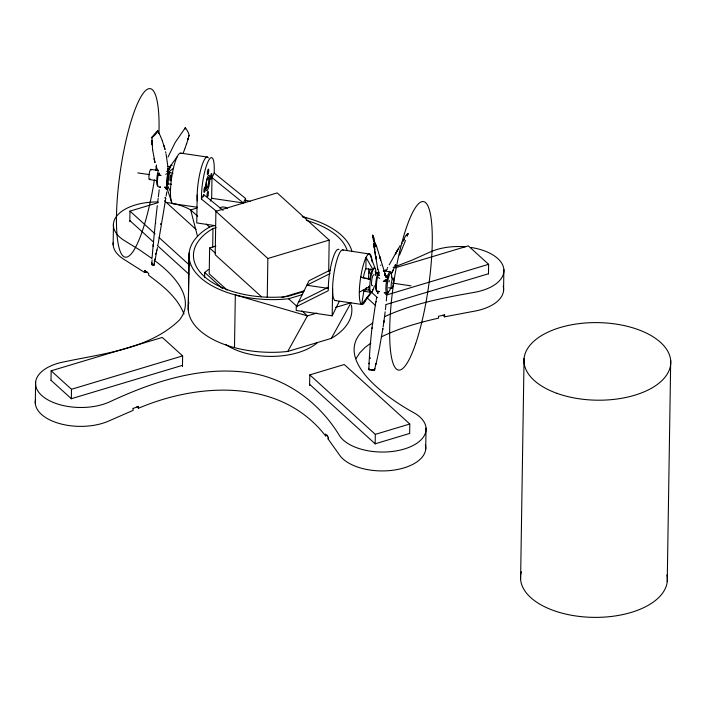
<?xml version="1.0" encoding="UTF-8"?>
<svg xmlns="http://www.w3.org/2000/svg" width="706" height="706" viewBox="0 0 706 706"><rect width="100%" height="100%" fill="white"/><g stroke="black" fill="none" stroke-linecap="round" stroke-linejoin="round"><path stroke-width="1.06" d="M197.177 195.015L196.745 222.928L215.268 225.664M370.059 347.246L369.053 363.069M369.15 286.168L369.141 287.183A12.355 2.533 -81.6 0 0 370.094 292.178L370.323 292.328M377.754 269.021C380.155 274.608 377.639 273.743 377.692 276.293A10.872 2.233 -81.6 0 0 376.872 291.34L379.66 291.578L377.534 291.313M377.692 276.293L377.939 274.052M35.3 403.338L35.627 382.149M51 380.41L51.15 370.809L162.292 337.433L182.625 355.895L182.457 366.564M71.341 398.872L71.491 389.271L51.15 370.809M113.145 244.85L113.472 223.652M129.807 221.79L129.975 211.12L158.197 202.648M35.591 399.499A44.496 23.51 0.9 0 0 59.136 423.459A44.496 23.51 0.9 0 0 109.386 420.732L133.187 410.345L133.002 408.262M327.637 435.249L325.554 435.876C281.023 378.337 199.286 382.378 138.508 408.236L138.544 406.347L133.213 408.456M147.042 271.722L144.571 272.463L144.959 270.469L144.933 272.357M188.299 305.707L189.129 252.995M188.246 309.952L189.067 257.24M216.68 211.438L201.431 199.092L201.484 195.65A25.584 5.251 -81.6 0 1 208.314 161.056A25.584 5.251 -81.6 0 1 214.262 170.322L214.218 173.067L211.985 177.603L211.668 198.298L210.273 201.122M203.619 196.745L203.655 194.565L223.14 210.335M204.616 277.643L204.705 272.445L208.411 269.595M215.886 246.076L209.629 247.956L209.214 273.831L227.085 290.042M212.674 247.312L212.974 228.585L216.124 227.641M328.687 271.581L329.181 240.093L277.211 192.914L215.895 211.323L215.206 254.76L261.494 296.776M234.489 347.634L235.319 294.931L307.428 315.882L316.765 313.085M245.494 202.225L245.547 198.448L214.218 173.067M267.247 297.597L267.865 258.502L215.895 211.323M330.373 270.019L309.051 280.697L296.264 306.713L296.211 310.49L332.182 315.803L339.277 301.347M309.616 385.555L309.784 374.886L344.272 364.525L409.807 424.006L409.656 433.616M325.554 435.876L325.581 433.987L328.255 437.279L328.228 439.167L339.295 454.699A44.496 23.51 0.9 0 0 391.786 470.381A44.496 23.51 0.9 0 0 425.347 444.63M332.182 315.803L332.605 288.595M375.16 443.977L375.31 434.366L309.784 374.886M425.709 449.245L426.036 428.048M444.453 316.615L444.48 314.726L444.665 316.809L473.823 311.284A44.496 23.51 0.9 0 0 503.193 286.142M488.473 273.928L488.623 264.318L468.29 245.864L393.842 268.218M503.555 290.748L503.881 269.56A44.496 23.51 0.9 0 0 470.549 247.4M520.604 579.37L524.064 358.392M667.241 581.585L670.7 360.607M188.89 136.055C190.391 135.04 183.984 124.591 185.422 129.013M387.462 276.937L386.632 275.781L387.426 277.961L388.159 274.713M167.243 183.966L167.26 182.925A12.355 2.533 -81.6 0 1 168.443 173.597L168.69 172.476L173.023 173.199M166.687 187.575L165.822 187.372L165.716 188.149L165.822 187.372L164.569 187.178L167.675 187.955M368.885 368.214L368.841 369.67L374.515 370.129L376.007 363.643L375.866 364.402M160.959 175.406L158.824 174.903L158.091 173.641L159.018 174.744L158.091 173.641L158.17 174.382A10.872 2.233 -81.6 0 0 158.559 186.966M369.467 355.656L369.459 356.495M165.848 187.399L165.795 187.84M372.627 236.007L372.715 235.213L374.162 238.416L374.762 242.899L373.271 239.696L372.574 235.336M153.096 246.491L153.273 244.064L152.064 258.017M159.212 189.835L158.338 196.877M386.87 294.384L386.306 300.959M374.524 369.009L374.604 368.461M160.8 175.459L158.824 174.903L158.312 173.941M166.104 189.049L166.607 189.711L166.36 189.164M377.525 293.158L378.089 292.946L377.419 293.414M402.058 242.943L401.899 243.711M407.124 236.113L408.068 233.351L407.212 235.778M151.914 137.343C162.459 123.744 156.582 135.252 151.922 137.264M158.153 198.342L157.817 201.245M370.068 346.717L371.912 328.211L375.821 301.903M153.44 244.047L153.59 242.414M151.755 264.626L153.97 265.341L151.64 264.609L152.117 259.896M188.123 138.755L188.167 138.305L187.884 139.506L189.129 135.34M153.502 241.629L155.338 223.122M375.857 246.085L375.83 245.644L375.786 246.835L374.842 242.829M378.61 274.263L378.981 275.331L378.61 274.263L377.772 275.19L377.754 274.705M383.94 321.283L383.102 327.081M385.405 309.652L385.882 305.274M155.496 221.666L157.288 205.631M155.117 259.623L155.046 258.873L153.793 265.315L154.279 263.929M384.038 320.559L385.149 311.84M166.139 196.127L166.784 191.864M157.817 245.229L158.135 243.623M165.098 197.733L165.266 198.245L165.054 197.733M151.966 263.55L152.09 263.011M165.813 198.262L158.329 242.793M382.767 329.252L379.537 347.555M363.299 278.146L363.475 277.096A12.355 2.533 -81.6 0 1 365.646 269.18L365.946 268.545M369.803 279.249L370.006 278.058A12.355 2.533 -81.6 0 1 372.168 270.151L372.468 269.507M156.555 251.901L156.291 252.421L156.926 250.03M152.028 140.415L152.064 141.2L151.949 137.405L151.966 137.952M376.095 300.482L376.625 297.65M377.631 293.087L378.089 292.946M372.9 237.657L372.609 235.257M156.926 250.295L157.438 247.594M155.285 258.881L156.538 252.404M379.378 348.358L377.71 356.38M407.883 234.233C408.174 231.727 403.258 238.699 404.185 239.74M376.077 363.661L377.534 357.183M386.217 280.82C389.844 279.823 377.736 282.93 386.95 280.035L385.697 280.847L386.95 280.035L386.632 280.723A10.872 2.233 -81.5 0 0 387.012 293.299C388.371 293.467 385.476 293.175 387.1 293.361M169.714 172.299L169.458 173.367A9.893 2.03 -81.6 0 0 168.213 184.169M374.824 368.717L374.489 370.12L371.771 369.944M387.912 293.219L387.718 293.352M391.398 277.087L391.556 276.505M186.463 144.024L186.64 143.459L184.981 148.454M186.746 143.309L187.972 139.382M158.947 133.496L157.712 130.875L158.02 131.722M183.136 153.202L184.831 148.86M372.494 327.822L372.053 328.246L372.591 327.584M405.491 240.525L399.561 255.007M393.542 269.145L391.795 273.019L393.065 270.133L392.201 272.304M395.307 264.997L394.963 265.818L395.457 264.662M378.425 291.384L378.584 291.852M168.046 157.014L175.176 142.488L185.201 127.927M181.257 153.414A25.584 5.251 -81.6 0 0 177.303 156.476L176.676 157.826A25.584 5.251 -81.6 0 0 173.676 167.207L173.146 169.484A25.584 5.251 -81.6 0 0 170.473 191.07L170.455 193.153A25.584 5.251 -81.6 0 0 171.302 201.113L171.637 202.101A25.584 5.251 -81.6 0 0 173.455 203.707M201.431 199.092L203.655 194.565M211.668 198.298L243.323 202.975L245.547 198.448M370.685 269.048L368.797 272.895L372.053 273.372M400.055 245.732L395.334 254.072L398.281 248.821M168.381 172.793L168.884 171.779L168.381 172.793A10.872 2.233 -81.6 0 0 167.904 174.947M380.56 265.341L380.975 265.077M387.779 267.353L387.179 268.404M365.47 300.677L364.843 301.886A25.584 5.251 -81.6 0 1 361.957 304.48L335.244 300.535M403.179 241.328L403.982 239.661L403.497 240.34M188.864 302.539A81.861 43.26 0.9 0 0 281.447 352.029L287.73 351.464L307.428 315.882L301.921 310.887M287.73 351.464L331.317 338.377L351.014 302.795L335.447 307.472M389.209 264.829L397.443 250.312M378.654 271.81L376.854 276.593A9.893 2.03 -81.6 0 0 376.104 290.272L376.801 290.757M355.974 358.674L359.76 352.841L365.267 347.255L370.879 343.107M184.716 128.677L185.228 127.865M177.197 156.688L169.846 166.863L170.42 167.101A12.355 2.533 -81.6 0 0 170.12 167.79M365.364 300.871L372.106 291.552M168.319 171.293L167.878 170.543L168.116 171.011M167.957 170.764L167.031 171.434L167.869 170.57M158.471 174.664L158.144 174.064L158.876 174.823M378.698 273.134L378.275 273.513M165.733 174.311L167.057 173.694M379.713 278.482L378.522 277.52M167.551 170.931L167.031 171.434M168.319 169.113L168.487 169.202M378.495 274.696L377.798 275.155M386.147 280.653L386.65 280.282M385.211 279.497L385.476 279.391M173.402 168.399L168.046 172.379L167.799 173.499A12.355 2.533 -81.6 0 0 166.616 182.828L166.598 183.869A12.355 2.533 -81.6 0 0 167.066 188.511L171.479 201.625M372.786 323.03C322.607 353.574 386.306 397.999 414.766 413.239A44.496 23.51 0.9 0 1 404.185 449.042A44.496 23.51 0.9 0 1 339.586 435.814C319.756 402.852 286.054 377.551 247.4 372.486C199.727 366.079 152.346 381.928 109.686 401.846A44.496 23.51 0.9 0 1 41.725 395.484A44.496 23.51 0.9 0 1 65.358 361.613C104.417 353.282 149.293 349.011 179.421 320.056C197.027 297.817 171.823 272.895 154.243 260.337M167.057 187.805L166.634 187.646L167.551 187.84A10.872 2.233 -81.6 0 1 167.384 187.417M376.995 291.543L377.357 291.454M214.739 225.488L209.55 227.05L205.464 229.6A81.861 43.26 0.9 0 0 200.345 277.529A81.861 43.26 0.9 0 0 282.276 299.326L288.56 298.762L302.053 294.711M212.974 228.585L209.02 231.056A77.404 40.904 0.9 0 0 204.175 276.381A77.404 40.904 0.9 0 0 281.65 296.988L287.721 296.441L303.492 291.702M331.317 338.377L335.412 335.827A81.861 43.26 0.9 0 0 351.323 305.001M359.319 292.178L369.794 286.512L369.15 286.415M330.09 273.575L306.828 285.224L327.928 288.339M298.488 302.186L328.537 287.139M296.264 306.713L328.255 290.695L328.29 287.96A25.584 5.251 -81.6 0 1 332.173 260.867A25.584 5.251 -81.6 0 1 338.933 249.483M384.62 316.641C412.851 303.651 443.695 297.72 474.114 292.399A44.496 23.51 0.9 0 0 503.881 269.56M381.416 336.841C399.499 328.061 418.958 322.589 438.497 318.15L438.523 316.262L444.692 314.92M384.24 292.708L385.714 293.052L384.355 292.743M383.367 270.839L387.285 269.48M393.154 267.442L412.18 260.099L429.795 252.166A44.496 23.51 0.9 0 1 465.201 246.791M197.521 236.369L190.682 209.92L196.912 208.049M267.865 258.502L329.181 240.093M281.729 297.57L304.595 290.704M376.024 273.566L379.166 272.622M383.358 271.369L386.509 270.416M71.491 389.271L182.625 355.895M386.923 294.861L488.623 264.318M182.483 365.337L71.341 398.714L51 380.252M385.723 304.621L488.473 273.76M328.255 437.279L328.228 439.167M375.31 434.366L409.807 424.006M409.656 433.449L375.168 443.809L309.634 384.329M376.289 272.966L378.328 272.366M160.606 187.108L159.406 187.037L160.43 187.064M158.974 173.111L159.441 173.561L159.018 173.164M374.798 242.89L375.133 243.508M154.596 159.3L154.199 158.991M386.041 294.543L385.617 294.464M371.559 369.838L368.806 369.662L369.132 363.087L369.061 363.819M151.675 264.618L151.666 263.161M180.771 153.131L207.485 157.085M168.01 166.387L170.137 166.704M150.846 169.378L158.153 170.455M168.69 172.476L168.046 172.379A12.355 2.533 -81.6 0 1 169.775 167.004L170.075 166.422A12.355 2.533 -81.6 0 1 171.937 165.416M137.758 172.899L149.707 174.664M149.451 179.536L156.758 180.612M171.593 184.363L166.598 183.622L170.464 191.414M172.935 203.663L197.512 207.299M342.754 249.915L369.953 254.072A25.584 5.251 -81.6 0 1 372.036 261.864M383.711 270.839L390.091 271.784M364.384 278.305L370.474 279.205L360.722 277.052L362.443 277.785M392.501 283.124L410.971 285.851M388.582 287.73L391.715 288.198M365.54 289.645L369.891 290.29M160.853 223.97L161.109 224.499L160.765 223.705M167.287 187.814L167.543 188.017M303.28 216.936L306.378 217.783M245.406 200.072L250.48 201.554M361.957 304.48L361.463 304.277A25.584 5.251 -81.6 0 1 359.31 292.54L359.363 290.369A25.584 5.251 -81.6 0 1 360.519 278.34L360.916 275.861A25.584 5.251 -81.6 0 1 365.946 257.664L366.573 256.463A25.584 5.251 -81.6 0 1 369.459 253.869M167.993 169.131L167.649 168.849L168.152 169.255M369.715 253.975L375.018 268.183A12.355 2.533 -81.6 0 1 375.971 273.187L375.963 274.193A12.355 2.533 -81.6 0 1 375.927 275.269M151.755 258.378L140.106 250.251L124.715 240.772A44.496 23.51 0.9 0 1 117.355 215.339A44.496 23.51 0.9 0 1 158.215 201.969M144.606 270.575L148.71 273.434L148.684 275.322C162.707 285.683 177.48 297.305 183.984 314.064M144.571 272.463L124.415 259.658A44.496 23.51 0.9 0 1 113.181 242.537M211.985 177.603L243.323 202.975M442.847 315.158L444.665 316.809M370.977 291.79L377.489 297.694M366.758 297.544L375.707 305.663M190.682 209.92L197.627 216.221M206.346 224.137L209.55 227.05M288.56 298.762L297.208 306.607M164.463 200.76L196.012 229.397M209.629 247.956L215.312 253.119M204.705 272.445L222.549 288.648M129.975 211.12L155.055 233.88M159.097 237.56L189.835 265.465M129.825 220.563L153.281 241.858M157.332 245.529L188.881 274.166M136.893 406.762L138.508 408.236M385.07 275.472L385.811 276.434M385.405 275.861L384.946 275.296L385.697 276.275M159.141 133.469L160.447 136.179M160.624 136.62L162.106 140.194M385.785 276.249L385.485 275.534L385.961 276.823L376.077 244.62M378.725 274.713L378.981 275.331M156.123 166.289L157.412 169.696M162.23 140.476L165.045 149.513L163.792 145.057M379.625 256.419L380.693 260.046L379.493 255.987M374.957 249.889L373.65 243.649M374.462 248.124L373.527 243.032L374.365 246.791L373.703 243.879M154.076 158.824L155.002 162.654L152.637 149.857M165.583 151.764L165.866 153.07M377.842 269.542L375.539 255.713L376.448 259.367L375.645 256.428M166.104 154.164L168.293 169.519M373.527 240.658L373.642 241.32M375.442 255.14L375.557 255.828L373.853 245.203M374.833 251.433L375.76 257.108M375.98 258.387L375.848 257.302M152.002 141.094L152.628 149.778M387.973 292.946L387.956 292.637A10.828 2.171 -81.3 0 0 388.424 291.816M152.187 144.73L152.002 141.032L152.187 144.659M389.059 281.968A2.965 0.609 -81.6 0 1 389.403 280.644M391.98 278.905A9.884 2.03 -81.6 0 0 392.015 277.996L391.23 273.01A9.893 2.03 -81.6 0 0 388.521 277.59L387.762 281.032A9.893 2.03 -81.6 0 0 388.115 292.478L389.88 290.007A9.884 2.03 -81.6 0 0 390.312 288.719M388.159 274.749A10.872 2.233 -81.5 0 1 391.018 273.09M368.541 268.836A12.355 2.533 -81.6 0 1 368.797 272.119L368.788 273.134A12.355 2.533 -81.6 0 1 368.311 278.861M366.379 287.589A12.355 2.533 -81.6 0 1 365.779 289.16L365.47 289.804A12.355 2.533 -81.6 0 1 363.802 291.366L361.701 304.374L370.941 292.408A12.355 2.533 -81.6 0 0 372.644 290.863L372.945 290.219A12.355 2.533 -81.6 0 0 374.392 285.718M363.016 290.095A12.355 2.533 -81.6 0 0 363.572 291.216L370.738 292.275A12.355 2.533 -81.6 0 1 369.794 287.28L369.803 286.265A12.355 2.533 -81.6 0 1 370.447 279.347L370.65 278.155A12.355 2.533 -81.6 0 1 372.812 270.248L373.121 269.604A12.355 2.533 -81.6 0 1 374.789 268.042M374.586 268.351A12.355 2.533 -81.6 0 1 374.771 268.73M375.257 271.272A12.355 2.533 -81.6 0 1 375.301 272.145M375.318 274.096A12.355 2.533 -81.6 0 1 375.283 275.172M372.6 289.381A12.355 2.533 -81.6 0 1 372.3 290.122M373.898 267.918A12.355 2.533 -81.6 0 1 374.145 267.945M335.774 300.491A25.584 5.251 -81.6 0 1 333.814 274.396A25.584 5.251 -81.6 0 1 343.248 250.118M369.582 287.316A25.584 5.251 -81.6 0 1 369.07 289.628M372.45 285.524A5.56 1.138 -81.6 0 1 371.718 280.326A5.56 1.138 -81.6 0 1 373.915 274.89M302.186 216.751A81.861 43.26 0.9 0 1 351.897 251.239M306.386 220.422A77.404 40.904 0.9 0 1 347.202 250.524M157.747 185.854A9.893 2.03 -81.6 0 1 157.394 174.408L158.144 170.976A9.893 2.03 -81.6 0 1 158.4 170.102M166.987 183.763A10.872 2.233 -81.6 0 1 167.119 180.648M167.348 178.38A10.872 2.233 -81.6 0 1 167.693 176.076M154.385 179.906A85.188 17.5 -81.6 0 1 119.693 249.959A85.188 17.5 -81.6 0 1 133.002 115.29A85.188 17.5 -81.6 0 1 158.956 133.672M156.476 164.975A85.188 17.5 -81.6 0 1 155.77 170.464M167.437 187.425A12.355 2.533 -81.6 0 0 167.71 188.608L167.066 188.511L167.234 188.943A12.355 2.533 -81.6 0 0 167.657 189.473M169.519 169.449A12.355 2.533 -81.6 0 1 169.819 168.575M171.02 166.025A12.355 2.533 -81.6 0 1 171.867 165.248M197.318 200.831A25.584 5.251 -81.6 0 1 200.663 170.058A25.584 5.251 -81.6 0 1 208.394 157.888M150.078 178.812A5.136 1.05 -81.6 0 1 149.072 174.541A5.136 1.05 -81.6 0 1 151.296 170.014M219.84 208.041A4.007 2.118 0.9 0 1 223.82 207.026A4.007 2.118 0.9 0 1 227.191 208.597M165.813 202.437A44.496 23.51 0.9 0 1 191.07 210.194M317.232 342.834A55.615 29.387 0.9 0 1 225.655 344.422M666.861 574.931A73.415 38.795 0.9 0 1 596.12 617.379A73.415 38.795 0.9 0 1 520.657 575.567M520.781 574.613A73.415 38.795 0.9 0 1 521.416 571.789M210.459 177.533L210.459 178.089A2.789 0.574 -81.6 0 0 211.138 178.618A2.789 0.574 -81.6 0 0 211.844 175.079L211.844 174.523A2.789 0.574 -81.6 0 0 211.165 173.994A2.789 0.574 -81.6 0 0 210.459 177.533M366.052 257.461L365.876 268.695L373.042 269.754L366.052 257.461M378.584 273.875L378.707 273.372L378.584 273.875M383.958 321.036L383.764 322.501L383.967 321.036M158.091 172.829L158.091 172.829M376.254 301.515L375.998 301.956L376.307 301.524M168.24 169.846L168.24 169.846M382.881 328.528L382.723 329.234L382.881 328.528M387.338 278.879L387.188 279.444L387.338 278.879M375.53 364.684L375.327 365.214L375.557 364.693M155.638 253.428L155.399 253.931L155.638 253.428M155.638 222.611L155.664 223.105L155.62 222.611M370.085 358.233L369.891 357.66L370.068 358.233M386.2 277.484L386.05 276.981L386.2 277.484M385.008 273.91L385.22 274.819L385.008 273.91M391.662 275.296L391.662 275.296M374.092 246.782L373.862 244.779L374.092 246.782M209.823 179.227L209.797 177.603A7.801 1.606 -81.6 0 0 207.785 176.782A7.801 1.606 -81.6 0 0 205.923 186.746L205.949 188.361A7.801 1.606 -81.6 0 0 207.961 189.182A7.801 1.606 -81.6 0 0 209.823 179.227M415.649 343.716A85.188 17.5 -81.6 0 0 426.653 203.813A85.188 17.5 -81.6 0 0 390.621 310.013A85.188 17.5 -81.6 0 0 415.649 343.716M392.686 286.654A5.136 1.05 -81.6 0 0 393.374 278.19A5.136 1.05 -81.6 0 0 391.195 284.509A5.136 1.05 -81.6 0 0 392.686 286.654M170.826 179.801A2.965 0.609 -81.6 0 0 171.223 174.911A2.965 0.609 -81.6 0 0 169.961 178.565A2.965 0.609 -81.6 0 0 170.826 179.801M207.582 186.852A5.56 1.138 -81.6 0 0 208.402 177.612A5.56 1.138 -81.6 0 0 206.028 184.248A5.56 1.138 -81.6 0 0 207.582 186.852M204.872 191.149A2.789 0.574 -81.6 0 0 205.005 186.905A2.789 0.574 -81.6 0 0 203.902 190.938A2.789 0.574 -81.6 0 0 204.872 191.149M208.314 173.376A2.789 0.574 -81.6 0 0 208.473 169.087A2.789 0.574 -81.6 0 0 207.352 173.076A2.789 0.574 -81.6 0 0 208.314 173.376M207.926 195.791A2.789 0.574 -81.6 0 0 208.155 191.379A2.789 0.574 -81.6 0 0 207.008 195.191A2.789 0.574 -81.6 0 0 207.926 195.791M557.131 393.401A73.415 38.795 0.9 0 0 670.647 364.42A73.415 38.795 0.9 0 0 564.288 326.393A73.415 38.795 0.9 0 0 557.131 393.401"/></g></svg>
